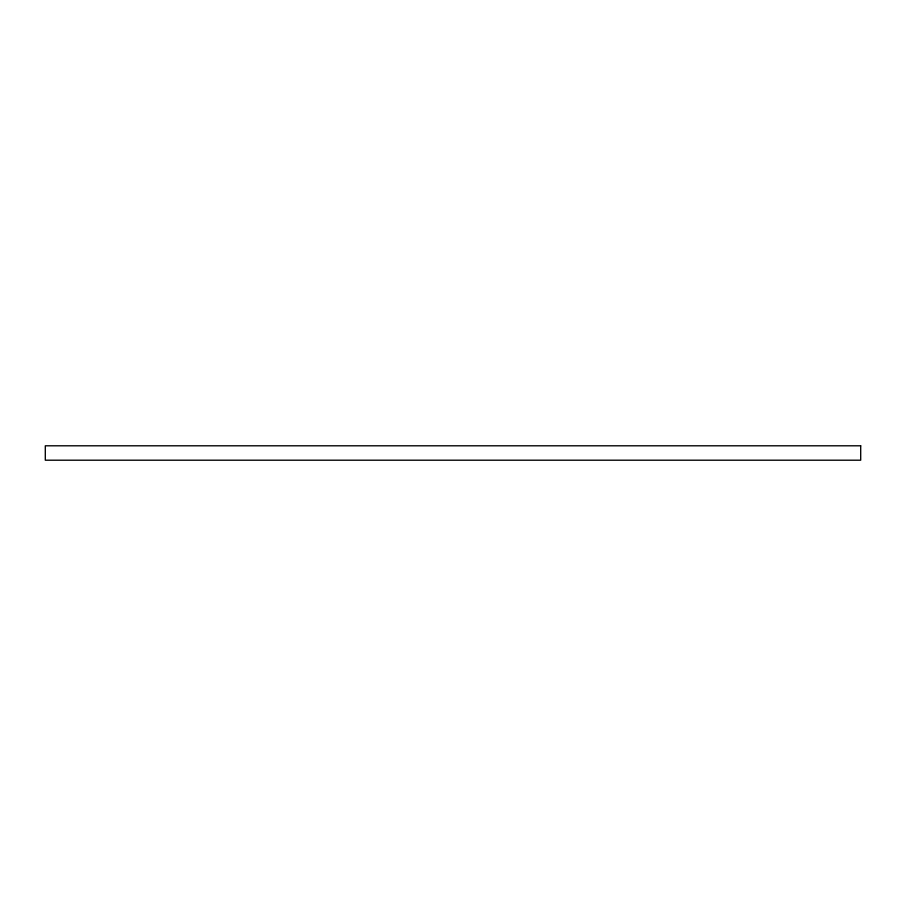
<?xml version="1.0" encoding="UTF-8"?>
<svg xmlns="http://www.w3.org/2000/svg" width="906" height="906" viewBox="0 0 906 906"><rect width="100%" height="100%" fill="white"/><g stroke="black" fill="none" stroke-linecap="round" stroke-linejoin="round"><path stroke-width="1.36" d="M860.7 445.797L45.3 445.797L45.3 460.203L860.7 460.203L860.7 445.797"/></g></svg>
